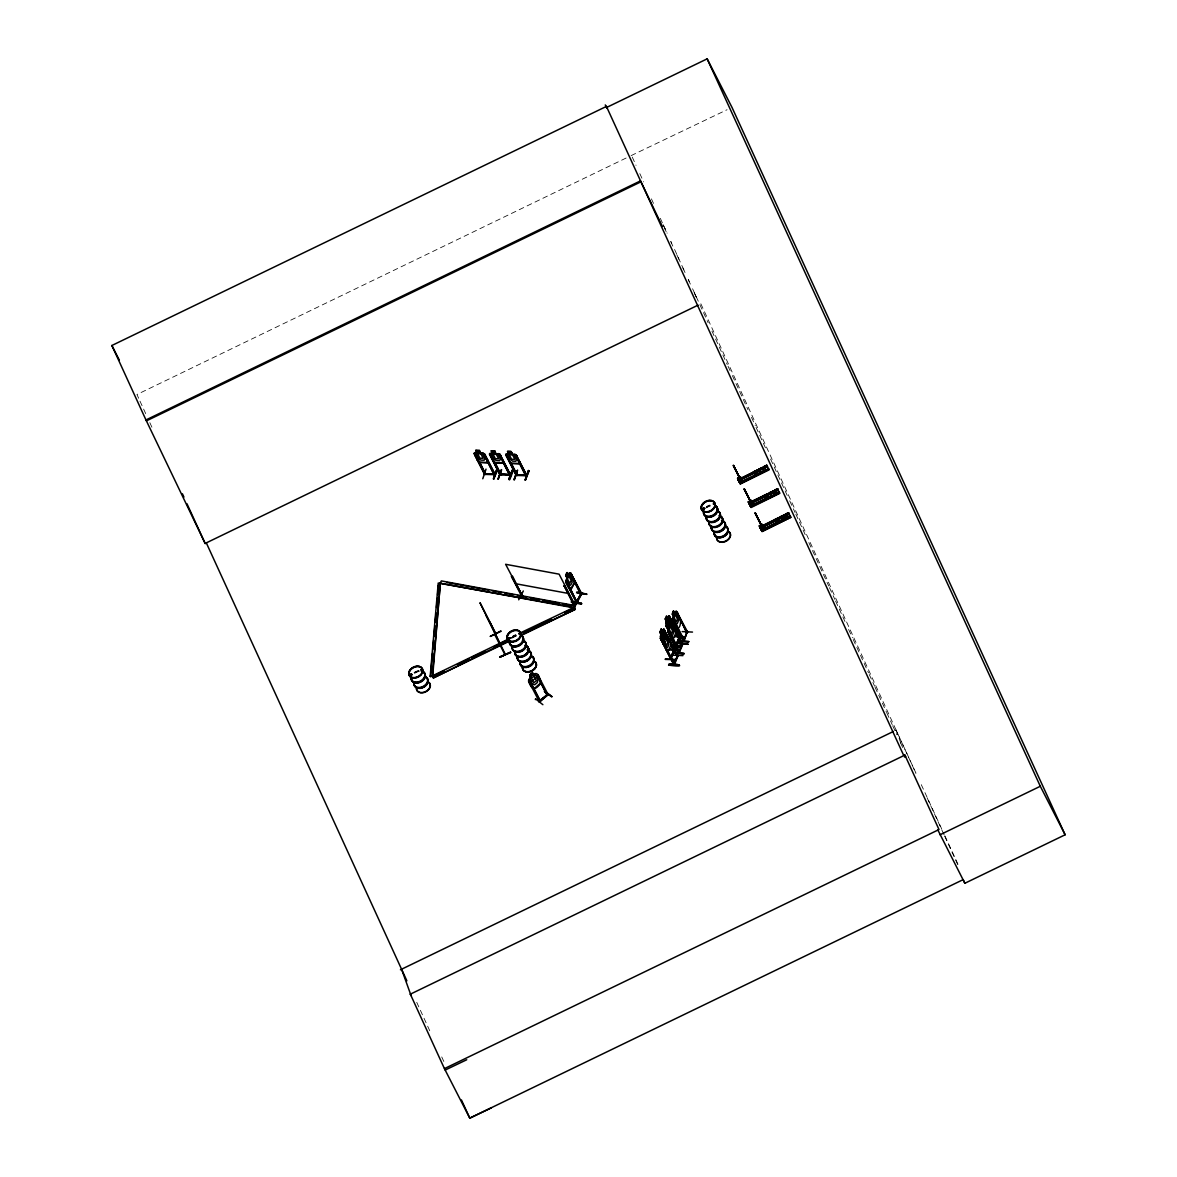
<?xml version="1.0" encoding="UTF-8"?>
<svg xmlns="http://www.w3.org/2000/svg" width="1177" height="1177" viewBox="0 0 1177 1177"><rect width="100%" height="100%" fill="white"/><g stroke="black" fill="none" stroke-linecap="round" stroke-linejoin="round"><path stroke-width="0.75" stroke-dasharray="5 3.75" d="M626.135 158.027L136.944 394.516L139.224 399.474M631.093 155.629L727.048 109.741M511.465 637.625L516.409 635.227M511.774 638.228L516.718 635.83M894.961 730.711L896.124 730.152L915.956 773.112M663.137 225.072L665.814 230.295M694.15 292.749L696.534 297.722M664.637 228.338L666.167 231.634M670.743 241.55L673.023 246.508L670.905 241.476M676.834 254.776L679.114 259.734M682.94 267.988L685.22 272.946L673.465 246.993M688.265 279.567L690.561 284.525L688.339 279.523M694.371 292.779L696.652 297.737M921.282 784.676L944.16 834.258M944.925 835.905L958.637 865.654M700.859 303.784L915.838 773.171M927.196 797.991L943.866 834.39M944.631 836.053L958.269 865.831M632.255 157.085L636.051 165.354M639.832 173.637L643.628 181.905M651.411 198.854L653.691 203.812M660.297 218.304L662.577 223.277M663.328 224.925L667.124 233.193M692.576 288.748L708.127 322.748M711.953 331.105L727.268 364.546M728.033 366.209L730.328 371.226M732.344 375.581L747.939 409.684M751.47 417.335L755.296 425.677M756.061 427.354L766.006 449.07M770.597 459.089L787.766 496.635M789.708 500.828L795.063 512.525M795.829 514.187L805.774 535.903M808.834 542.582L828.711 585.999M829.476 587.676L834.831 599.358M835.596 601.035L845.542 622.751M848.602 629.43L852.428 637.772M853.193 639.449L868.494 672.847M869.259 674.509L874.614 686.206M875.055 687.236L886.546 712.32M886.84 712.924L892.195 724.62M892.666 725.694L896.786 734.639M900.611 742.981L902.906 747.998M416.732 1002.318L430.37 1032.111M441.743 1056.931L444.774 1063.552M139.975 401.136L146.036 414.363M149.832 422.646L152.098 427.604M896.124 730.152L901.464 744.967M511.201 638.228A7.474 5.385 -27.1 0 1 516.085 635.271M512.819 637.331A7.356 5.311 -27.1 0 1 516.247 635.668M512.451 636.683A7.474 5.385 -27.1 0 1 515.938 635.006M512.363 636.433A7.356 5.311 -27.1 0 1 515.791 634.771M416.025 672.067A7.474 5.385 -27.1 0 1 419.689 671.096M414.569 673.435A7.371 5.311 -27.1 0 1 417.997 671.773M414.216 672.788A7.474 5.385 -27.1 0 1 419.542 670.816M414.113 672.538A7.356 5.311 -27.1 0 1 419.365 670.596M705.332 508.523A7.474 5.385 -27.1 0 1 710.202 505.566M706.95 507.611A7.356 5.311 -27.1 0 1 710.364 505.963M706.583 506.963A7.474 5.385 -27.1 0 1 710.069 505.286M706.48 506.713A7.356 5.311 -27.1 0 1 709.908 505.065"/><path stroke-width="1.5" d="M682.454 643.275L682.395 645.011L672.479 624.649L682.027 644.305L682.498 643.304L678.629 653.161L667.947 632.284L668.801 628.474L667.462 626.09L668.816 623.045L667.462 626.09M687.397 632.976L676.525 611.407L675.583 611.51C674.127 618.263 674.083 605.449 672.273 614.232L673.494 616.63C670.787 622.324 679.747 636.463 680.63 621.118L679.791 617.807L680.512 621.103M672.876 618.646L672.876 620.456L683.484 641.377L686.941 632.652M530.18 681.704L529.4 682.38L530.18 681.704L540.449 701.212L539.243 701.772L538.978 700.933L547.952 694.327M539.243 701.86L548.114 694.607L537.933 675.01L537.153 675.686L546.981 695.166L547.849 693.871L548.085 694.739M540.361 701.33L530.43 681.88M548.114 694.651L539.478 702.051L528.576 680.88M776.276 520.322L776.952 521.264L778.438 520.69M495.34 633.741L496.179 634.271L479.981 602.727L505.433 654.633L504.874 653.5M495.546 634.168L495.193 633.344M411.656 673.935L411.435 675.01M422.013 669.639L420.954 669.566L421.999 669.389M444.215 670.89L432.665 676.466L430.193 676.201L438.227 583.042L574.082 607.347L575.082 609.465L520.705 635.757M430.502 676.804L432.547 653.058M432.856 649.41L433.651 640.273M433.96 636.625L434.916 625.664M435.225 622.015L436.02 612.879M436.49 607.406L437.27 598.269M437.594 594.62L438.374 585.484M509.17 641.333L433.357 677.967L432.356 675.863L440.389 582.703L441.375 580.923L575.053 605.581L574.082 607.347L519.189 633.447L520.263 633.535M440.389 582.703L432.665 676.466L430.193 676.201M509.685 637.919L508.508 639.023L509.082 637.963M509.656 638.508C511.348 636.242 508.081 641.848 508.552 638.155M519.042 633.726L519.734 633.726M519.366 633.932L519.719 633.079L519.793 633.873M702.213 509.2L703.787 508.037M704.273 508.567L704.111 509.317M714.071 503.609L713.512 504.344L713.453 503.388M714.056 504.08L713.571 503.388M662.828 637.816L664.063 634.771L662.71 637.802L664.137 640.17L663.799 642.48L666.079 646.938L667.683 647.335L668.83 644.496L668.477 641.053L666.197 636.61L665.167 637.331L663.946 634.947M668.565 630.769L668.771 628.444M673.627 611.201L672.391 614.247L673.7 616.616L673.376 618.925L684.323 640.406L683.131 640.671M482.776 478.759L486.027 469.123M498.239 479.26L501.52 469.976M514.452 479.789L517.306 470.55M670.596 657.546L670.964 659.282L660.988 638.949L674.48 664.784M674.274 649.527L673.524 650.337L674.303 650.013M678.629 639.346C669.698 661.356 685.661 621.441 676.025 644.613M676.275 644.555L676.201 645.231M677.378 656.222L673.509 664.166L673.98 663.195M673.862 664.873L660.356 638.228L671.096 659.12C668.08 660.841 679.144 639.464 670.699 657.737M673.965 664.843L677.672 655.118M674.701 664.063L664.372 644.599L674.333 664.873L678.055 655.692M679.217 637.905L679.644 636.198L679.217 637.228M676.952 655.898L677.29 655.059M676.231 646.173L680.056 636.963L669.33 616.027L673.509 625.87M677.216 656.634L667.712 636.36L678.04 655.824M677.275 656.575L677.128 655.148M679.438 652.411L679.055 651.602M681.615 644.216L682.042 643.333M683.072 640.612L683.543 639.641M682.792 644.172L670.037 617.587L669.698 618.425M683.557 640.671L683.955 639.699L683.925 641.377L674.303 621.059L673.965 621.897M686.412 632.358L686.897 631.402M686.838 632.446L686.853 631.49M683.528 641.274L687.265 631.416L683.984 641.215M665.373 658.943L675.995 659.664L665.226 659.414M670.552 646.202C692.282 646.835 675.804 648.689 670.552 645.482M670.699 645.864L681.336 646.526L672.317 645.526M668.624 665.093C671.714 660.856 691.664 668.61 668.61 665.079M668.757 664.593L679.32 665.343M673.524 652.882L683.925 654.103M678.173 641.509L688.957 641.759L678.335 641.038M681.115 646.144L672.317 645.599M679.173 665.02L668.61 664.269M683.925 653.294L673.376 652.485L684.072 653.618M688.736 641.45L678.32 640.979M687.25 631.549L686.927 632.329L687.677 632.226L677.29 612.79L687.206 633.152M571.404 601.491L581.453 603.301M571.331 602.359L581.394 604.198L581.467 603.286M739.244 478.612C740.671 479.098 737.905 478.965 738.729 479.569M749.984 502.138C751.088 501.755 749.484 504.094 748.395 502.035M760.695 527.002C759.43 527.414 761.269 525.722 761.666 526.693M576.068 601.991L576.656 601.05M576.142 601.933L577.024 601.756M576.524 602.565L565.754 581.821L566.873 578.054L566.564 580.32L568.844 584.778L570.624 585.19L572.14 582.394L571.978 578.996L569.697 574.538L568.476 575.229M576.951 601.3L580.599 594.15M580.952 594.208L580.908 594.459M572.405 609.686L581.364 593.12M576.98 602.639L567.388 582.497L566.593 583.262L576.877 602.815L581.732 593.826L571.433 574.332L570.977 575.156L580.864 594.65M533.975 688.736L540.581 683.072C539.316 673.45 535.991 669.389 529.047 679.217L528.532 680.983C531.371 689.339 534.52 691.679 540.773 683.16L540.434 680.026M528.65 680.939L531.121 677.687C525.972 674.936 537.771 669.551 529.753 675.304M477.097 452.748L475.876 450.364L479.377 450.482L480.569 452.968L482.658 453.895L484.939 458.353L484.159 460.207L480.878 460.104L478.142 458.133L475.861 453.675L477.215 452.939L475.876 450.364M485.615 474.449L475.773 454.646M480.599 452.865L479.377 450.482M482.835 453.042L484.512 453.925L495.223 474.684L484.527 474.39L474.022 453.498L474.699 452.674L482.879 452.939M484.218 455.249L485.292 454.955L484.218 455.249L494.222 474.758L493.825 473.566M489.485 453.998L490.162 453.189L500.004 454.337L510.671 475.199L499.99 474.89L489.485 453.998L500.181 474.905M487.793 460.339L487.808 462.679L479.554 462.399L477.259 459.986L479.598 462.326L487.808 462.679M492.56 453.263L491.339 450.879L494.84 450.982L495.958 453.557L498.121 454.41L500.402 458.868L499.622 460.722L496.341 460.604L493.604 458.647L491.324 454.19L492.677 453.439L491.339 450.879M491.118 455.484L490.162 455.44L491.118 455.484L501.078 474.949M484.718 474.39L484.262 473.301M484.35 473.684L485.454 473.345L484.38 473.316M485.439 473.875L493.884 473.816M494.84 450.982L491.295 450.982M492.722 460.501L495.017 462.914L503.3 463.076L495.046 462.811M498.298 453.557L500.004 454.337M499.666 455.764L500.755 455.47L499.666 455.764L509.67 475.258L509.288 474.081M494.855 473.978L484.674 473.963M494.163 474.684L484.321 454.925M493.413 478.774L496.797 469.491L497.533 469.903L493.737 479.127M493.501 478.804L496.753 469.476M493.619 479.171L497.062 469.829M503.256 460.854L503.256 463.179M505.683 454.528L506.36 453.719L516.217 454.866L526.884 475.729L516.188 475.42L505.683 454.528L516.291 475.052M498.106 478.951L501.49 469.638L498.136 478.921M506.478 455.661L517.365 475.42L515.938 474.346M499.813 474.199L500.799 473.845L499.725 473.816M501.284 474.566L500.916 473.86M508.714 453.895L507.537 451.409L511.053 451.527L516.6 459.398L515.82 461.252L512.539 461.134L509.818 459.177L507.537 454.719L508.876 453.984L507.537 451.409L511.053 451.527M508.92 461.031L511.215 463.444L519.469 463.709L519.454 461.384M512.275 453.91L510.936 451.703M511.215 463.444L509.067 460.928M514.511 454.087L516.217 454.866M509.229 474.655L501.019 474.051M515.879 456.293L516.953 455.999L515.879 456.293L525.692 475.685M508.935 479.289C512.613 467.004 515.158 467.298 509.67 479.701L508.876 479.274L512.275 470.02M517.321 470.506L513.981 479.848L517.63 470.197M516.379 475.434L516.085 474.316M516.173 475.376L515.82 474.669L517.115 474.39M517.115 474.905L525.428 475.184M525.53 475.037L526.634 474.699L525.486 474.611M529.179 470.918L525.28 480.216L528.488 470.55M581.732 593.826L581.394 592.987M754.634 472.565L755.046 473.89M756.973 472.683L755.207 473.772M765.388 496.517L767.154 495.414M776.379 520.528L778.144 519.425M409.876 674.804L410.567 673.98M410.287 674.789L410.641 675.304M411.538 674.862L411.259 674.009M508.111 638.684L508.626 639.067M519.263 633.241L519.248 634.02M515.923 653.956L515.982 654.28M703.905 509.038L703.817 508.214M704.243 508.788L702.581 509.729L702.816 508.317M714.056 503.903L713.586 504.065M660.297 638.302L661.18 634.388L659.87 632.02L661.224 628.989L662.327 631.372M665.638 623.383L666.506 621.25L665.196 618.881L666.55 615.851L667.771 618.425L668.801 617.69L671.081 622.147L671.434 625.575M662.327 631.549L663.24 629.401M667.653 618.411L668.58 616.277M663.269 629.533L660.253 636.477M668.595 616.395L665.741 625.178L670.846 635.227L672.435 635.609L673.582 632.77L673.229 629.342L670.949 624.884L669.919 625.605L668.698 623.045M679.467 652.22L679.041 653.25L668.786 633.726L669.492 632.917L679.497 652.411L666.314 625.811L669.169 630.681M661.356 638.964L660.65 639.773M666.682 625.84L665.976 626.65M663.769 635.874L663.151 631.196L663.254 635.963L661.518 635.403L661.077 636.286L663.254 637.11M669.11 623.854C671.596 626.017 672.332 622 669.095 622.736L668.477 618.072L668.565 622.868L666.859 622.265L666.417 623.163L668.58 623.987L669.125 628.518M666.844 634.962L665.285 637.154M670.037 625.443L671.714 623.251L675.819 632.961L672.803 640.097L671.17 638.773L672.803 640.097M672.817 618.602L675.583 611.51M682.116 644.172L682.027 644.981L672.479 624.649M664.402 645.467L664.74 644.628M668.08 636.389L667.374 637.198M669.154 633.741L669.492 632.917M677.658 612.82L676.952 613.629M668.168 651.823L666.447 650.366L668.05 651.823L671.067 644.687L670.228 641.362M679.6 649.954L669.419 649.13M684.926 636.816L674.745 636.007M671.537 656.81L673.877 651.043L670.61 644.466M670.934 659.208L674.656 650.16M673.832 650.94L674.701 650.234L663.99 629.165L668.183 639.008M672.141 637.993L676.363 646.085L672.479 637.154M680.026 637.095L679.585 637.934M678.82 652.352L678.732 651.484M679.085 653.147L682.792 644.099M682.984 655.618L672.611 655.133M687.898 644.334L677.143 643.186L687.736 643.893M531.048 677.628L530.003 679.644L532.284 684.102L534.711 684.779L537.389 682.483L537.845 679.35L535.564 674.892L533.725 675.333M504.815 654.427L494.958 635.021M511.495 576.406L512.569 576.259L522.382 596.033L521.323 595.842L522.5 595.65L521.44 595.856L511.495 576.406L522.441 595.989M523.309 590.972L518.719 599.799M521.808 595.341L521.279 594.753M567.079 578.054L565.651 575.671C568.182 567.005 567.549 579.643 569.594 573.022L570.654 572.934L581.409 593.635L572.611 610.098L578.113 601.05M565.754 575.685L567.388 572.684L568.594 575.259M574.067 605.581L564.224 585.793L575.362 606.184L574.391 607.95L564.504 612.731M566.946 583.336L567.388 582.497M581.364 594.532L571.331 575.215L571.772 574.391M570.727 589.5L574.464 582.615L573.935 579.334L574.656 582.63L570.845 589.662L569.006 588.191M576.789 592.252L586.632 594.414M576.553 592.767L586.882 594.061L576.833 592.266M679.188 636.286L679.615 637.831M678.849 637.198L679.629 636.875M683.587 640.568L673.935 621.044M678.967 652.279L682.13 644.496M679.306 637.095L669.669 617.572M674.377 650.866L670.978 644.496M678.599 651.675L678.349 652.411M677.363 655.898L667.712 636.36M677.717 656.604L664.328 630.695L667.668 638.037M535.594 698.903L542.877 704.685M776.482 520.249L777.835 519.41M778.615 520.44L777.364 521.485L776.261 520.587M411.803 674.833L409.934 675.127L411.494 674.627M577.363 601.815L576.524 602.109M474.11 453.631L474.758 452.865M674.539 636.36L685.088 637.11M682.16 631.593L692.503 632.078M669.213 649.498L679.762 650.234M677.349 643.451L687.883 644.172M500.093 474.522L499.887 473.787M675.936 645.437L676.392 644.628M754.913 472.507L756.679 472.036M411.656 675.039L409.89 674.936M508.464 639.302L509.626 638.67M547.452 695.224L537.389 675.878L537.933 675.01M551.469 696.74L544.598 691.561M535.344 699.624L535.638 698.814M544.348 691.296L552.087 696.74L544.98 691.267M532.563 672.773L533.799 675.392L535.815 673.671M529.591 683.175L538.242 675.819M522.014 595.327L505.624 564.298L559.104 574.155L575.17 605.375L574.052 605.169M516.409 475.052L527.002 475.405L526.634 474.699M526.796 475.788L516.115 454.896M674.73 613.761L675.76 613.04L678.04 617.498L678.393 620.926L677.246 623.766L675.657 623.383M547.599 693.621L547.011 694.577M539.757 700.389L540.361 701.286M539.743 701.948L539.346 701.212L546.967 694.857M547.496 693.709L547.864 694.415M421.763 670.007L421.013 670.007M703.596 509.097L702.743 509.347M521.911 595.297L521.323 595.797M522.279 596.003L521.382 594.709M573.699 604.463L574.7 604.64M734.992 469.034L733.271 465.415L741.51 481.172L739.524 478.406M765.668 470.506L763.844 466.651L766.742 465.224L768.713 469.329L740.142 483.629L737.582 478.348L740.48 476.906L742.967 482.026L742.172 480.451L739.259 481.893M737.641 478.568L740.48 476.906M737.92 479.73L738.847 480.952L765.903 467.519M755.325 475.611L753.486 471.756L756.531 470.579M760.813 472.904L758.988 469.049L762.019 467.872M737.905 479.701L766.904 465.503L767.522 466.783M737.891 479.171L738.273 479.966L766.742 465.224M767.154 466.033L738.479 480.187M767.169 466.063L738.553 480.363L759.327 470.256M739.406 482.187L742.319 480.76M768.39 468.549L769.022 469.888L740.348 484.041L739.7 482.688L768.463 468.74M760.504 472.668L739.715 482.732M739.98 483.261L768.655 469.123M768.831 469.491L740.053 483.453L737.817 479.51M745.997 492.207L752.029 504.756L744.026 488.882L752.25 504.653L744.305 488.867L745.968 492.398M779.571 492.957L750.808 506.934L748.322 501.814L751.235 500.387L753.721 505.492L752.927 503.933L750.014 505.36M748.469 502.108L751.235 500.387M777.717 489.132L748.778 502.814M766.065 499.077L764.241 495.223L767.272 494.046M771.568 496.37L769.729 492.53L772.774 491.339M776.423 493.972L774.584 490.132L777.497 488.69L778.277 490.279L751.191 503.638M777.659 488.97L748.852 502.976L749.558 504.344M750.161 505.669L753.074 504.227M750.44 506.169L779.13 492.03L779.777 493.369L751.088 507.508L750.455 506.169L771.215 496.061M774.437 494.575L777.6 492.913M750.72 506.743L779.409 492.589L750.808 506.919L748.322 501.814M756.752 516.526L755.016 512.892L763.255 528.664L756.767 516.32L761.813 526.207M787.413 517.983L785.589 514.143L788.502 512.701L790.576 516.968L761.887 531.121L759.327 525.825L762.24 524.398L762.887 525.707M759.386 526.045L762.24 524.398M789.267 514.29L788.634 512.951L759.562 527.002L760.577 528.414M777.07 523.088L775.231 519.234L778.277 518.057M782.558 520.381L780.734 516.541L783.764 515.349M761.828 526.899L788.899 513.525M763.579 526.457L789.046 513.805M760.474 528.179L761.298 529.223L759.651 525.928L760.371 527.105M763.785 526.869L789.267 514.275M761.019 529.37L763.917 527.943L764.712 529.503L762.873 525.648M761.151 529.679L764.064 528.238M763.034 529.4L790.15 516.07L790.767 517.38L762.093 531.518L761.445 530.18M764.447 528.944L761.46 530.209M764.726 528.797L790.15 516.07M761.725 530.753L790.4 516.6M762.078 531.504L790.767 517.35M485.645 614.688L495.767 634.477M504.977 653.691L505.051 654.765M499.739 656.913L510.656 652.352L499.769 656.957M510.568 652.146L499.901 657.222L510.656 652.338M406.874 980.809L206.313 542.877L205.151 543.436L145.963 419.954L111.874 345.494L606.42 106.416L606.891 107.328L707.156 58.85L731.976 107.357L1065.126 834.787L964.86 883.265L937.76 829.8M145.963 419.954L640.523 180.875L662.416 226.499M146.434 420.866L640.994 181.788M205.151 543.436L698.049 305.152M206.358 542.98L205.195 543.539L186.966 503.727M432.356 675.863L508.17 639.214M457.397 664.519L468.932 658.943M472.227 657.34L485.41 650.969M493.649 646.982L508.479 639.817M523.309 632.652L551.322 619.102M508.861 640.715L433.357 677.967M520.396 635.139L575.082 609.465M400.415 969.789L893.314 731.505M491.339 1107.851L469.785 1118.15L444.435 1068.628L410.346 994.168L904.892 755.09L905.613 756.502L904.451 757.061M444.435 1068.628L938.996 829.55L904.892 755.09M940.04 834.758L1040.306 786.28L1065.126 834.787M962.683 879.866L469.785 1118.15L461.443 1099.951M445.171 1070.055L466.725 1059.756M703.419 509.2L702.419 508.876M519.425 633.094L520.278 633.403M508.817 637.875L510.082 637.963M668.477 616.38L669.448 616.042M663.151 629.518L664.108 629.18M766.271 497.268L767.625 496.429L767.316 495.296M484.792 473.978L474.699 454.94L475.67 454.969M495.12 474.758L484.453 453.851M500.328 474.478C508.096 473.581 510.641 475.64 510.229 474.11M510.583 475.258L499.901 454.366M675.716 611.643L676.495 611.54M671.684 623.383L670.787 623.486L667.889 632.358M570.624 573.067L569.609 573.14L565.681 581.894L568.962 588.294L570.845 589.662M475.832 450.467L479.348 450.585M511.259 463.341L519.498 463.606M529.194 470.932L528.385 470.52L525.133 479.819M703.316 508.126L704.332 508.42M676.525 611.407L686.838 633.138M665.196 618.881L668.698 628.032M675.819 632.961L674.818 629.724M659.87 632.02L663.357 641.171L664.961 641.553M666.005 635.08L663.122 644.069L664.049 640.2M685.308 636.742L674.539 636.522M676.657 645.143L672.935 638.743M679.968 649.881L669.213 649.645M564.063 586.102L564.96 586.264M578.113 601.064L577.436 600.608M571.522 601.859L581.673 603.683M515.555 583.704L569.035 593.561M447.098 582.541L488.646 590.192M492.266 590.854L501.299 592.531M504.904 593.193L513.937 594.856M517.556 595.518L526.59 597.195M530.194 597.857L539.228 599.52M542.847 600.182L559.104 603.183M562.724 603.845L571.757 605.522M440.713 583.306L574.391 607.95M525.898 475.743L518.468 460.81M528.664 470.859L525.398 480.172M512.525 470.344L509.2 479.642M754.943 473.684L756.561 473.64L756.782 471.977M767.419 495.502L765.8 495.561L765.58 497.224M765.683 497.165L767.301 497.106L767.536 495.458M766.065 497.444L765.256 496.576M778.041 519.234L778.85 520.102M703.478 508.14L704.39 508.626M530.901 677.628L529.679 675.23M676.01 626.811L677.717 628.106M754.825 473.743L755.354 471.903L757.105 472.624M738.523 479.525L738.317 479.098M736.905 472.271L733.492 465.298L735.213 468.932M736.684 472.374L741.289 481.29M758.724 519.837L755.237 512.789L756.973 516.409M758.444 519.851L763.034 528.767L761.269 526.001M760.048 527.487L759.68 526.634L760.092 527.473L788.502 512.701M501.005 631.284L490.323 636.301M490.382 636.448L500.843 630.975M605.272 104.9L606.92 108.107M779.336 492.545L777.497 488.69M790.326 516.556L761.799 530.945L759.327 525.825M763.726 471.462L761.902 467.622M774.481 494.943L772.642 491.089M785.471 518.954L783.647 515.099M758.223 474.169L756.399 470.314M768.978 497.636L767.154 493.796M779.983 521.646L778.144 517.806M737.582 478.348L739.539 481.746L737.905 478.436L738.465 479.613M748.646 501.917L750.293 505.213L749.322 503.859M673.509 611.201L674.848 613.776M670.463 623.678L668.183 619.22L667.035 622.059L668.536 625.59M666.314 625.811L667.977 629.048M665.741 635.286L663.46 630.828L662.445 631.549L661.106 628.974M665.285 637.331L662.769 632.329L661.695 635.183L663.975 639.641M570.507 573.052L573.758 579.408M511.583 463.767L517.365 475.42M567.034 582.438L576.862 601.933M503.094 461.899L509.715 474.831M574.405 604.993L574.744 605.743M564.224 585.793L574.288 605.169M494.546 461.619L501.167 474.89M485.454 473.345L485.821 474.051M479.922 462.738L485.704 474.375M111.874 345.494L119.392 360.206M410.346 994.168L411.067 995.595L401.578 969.23M740.068 478.715L735.022 468.843L741.51 481.172M750.279 501.888L750.22 502.02M778.071 489.882L749.234 503.653M789.076 513.893L760.386 528.032M707.156 58.85L1040.306 786.28M963.33 879.925L964.86 883.265M606.42 106.416L903.686 755.399M574.082 607.347L574.773 608.847M489.912 622.133L499.386 642.804M182.42 493.796L183.936 497.106M663.946 638.272L663.902 641.951L663.431 638.625M519.366 461.266L519.337 463.635M503.167 460.722L503.138 463.105M487.705 460.222L487.675 462.59M524.03 641.333A7.356 5.311 -27.1 0 1 523.25 650.351A7.356 5.311 -27.1 0 1 512.789 649.719M512.436 648.35A7.356 5.311 -27.1 0 1 512.569 646.879M526.148 645.511A7.342 5.296 -27.1 0 1 523.75 655.501A7.342 5.296 -27.1 0 1 514.717 651.043M524.81 645.334A7.342 5.296 -27.1 0 1 528.179 651.646A7.342 5.296 -27.1 0 1 519.719 656.781A7.342 5.296 -27.1 0 1 514.879 651.352A7.342 5.296 -27.1 0 0 523.927 655.854A7.342 5.296 -27.1 0 0 526.34 645.864M522.411 640.435A7.474 5.385 -27.1 0 1 525.839 646.864A7.474 5.385 -27.1 0 1 517.233 652.087A7.474 5.385 -27.1 0 1 512.304 646.57M523.809 640.671A7.474 5.385 -27.1 0 1 521.352 650.837A7.474 5.385 -27.1 0 1 512.157 646.291M522.485 636.831A7.356 5.311 -27.1 0 1 517.998 646.364A7.356 5.311 -27.1 0 1 509.832 641.524M520.837 635.08A7.356 5.311 -27.1 0 1 519.263 644.628A7.356 5.311 -27.1 0 1 509.244 642.112M523.574 640.435A7.356 5.311 -27.1 0 1 522 649.984A7.356 5.311 -27.1 0 1 511.98 647.453M521.205 635.58A7.474 5.385 -27.1 0 1 519.616 645.29A7.474 5.385 -27.1 0 1 509.435 642.716M521.073 635.315A7.474 5.385 -27.1 0 1 519.469 645.011A7.474 5.385 -27.1 0 1 509.288 642.451M533.034 657.443A7.356 5.311 -27.1 0 1 528.547 666.976A7.356 5.311 -27.1 0 1 520.381 662.136M535.152 661.621A7.342 5.296 -27.1 0 1 530.68 671.14A7.342 5.296 -27.1 0 1 522.529 666.3M527.134 649.851A7.356 5.311 -27.1 0 1 530.503 656.178A7.356 5.311 -27.1 0 1 522.029 661.312A7.356 5.311 -27.1 0 1 517.174 655.883M532.96 657.06A7.474 5.385 -27.1 0 1 528.399 666.756A7.474 5.385 -27.1 0 1 520.116 661.827M532.828 656.781A7.474 5.385 -27.1 0 1 528.267 666.476A7.474 5.385 -27.1 0 1 519.969 661.548M528.87 650.572A7.474 5.385 -27.1 0 1 526.413 660.738A7.474 5.385 -27.1 0 1 517.233 656.192M531.386 655.692A7.356 5.311 -27.1 0 1 529.812 665.24A7.356 5.311 -27.1 0 1 519.793 662.725M529.106 651.234A7.356 5.311 -27.1 0 1 527.531 660.783A7.356 5.311 -27.1 0 1 517.512 658.267M529.017 650.852A7.474 5.385 -27.1 0 1 527.414 660.547A7.474 5.385 -27.1 0 1 517.247 657.987M526.56 646.305A7.342 5.296 -27.1 0 1 525.001 655.839A7.342 5.296 -27.1 0 1 514.996 653.323M426.986 678.29A7.356 5.311 -27.1 0 1 422.499 687.824A7.356 5.311 -27.1 0 1 414.333 682.984M429.267 682.778A7.342 5.296 -27.1 0 1 424.779 692.297A7.342 5.296 -27.1 0 1 416.643 687.471M427.928 681.645A7.342 5.296 -27.1 0 1 425.515 691.635A7.342 5.296 -27.1 0 1 416.481 687.177M422.587 671.199A7.356 5.311 -27.1 0 1 420.174 681.203A7.356 5.311 -27.1 0 1 411.126 676.731M426.913 677.908A7.474 5.385 -27.1 0 1 422.352 687.603A7.474 5.385 -27.1 0 1 414.069 682.675M421.44 671.199A7.474 5.385 -27.1 0 1 424.853 677.628A7.474 5.385 -27.1 0 1 416.246 682.837A7.474 5.385 -27.1 0 1 411.317 677.319M421.292 670.919A7.474 5.385 -27.1 0 1 424.72 677.349A7.474 5.385 -27.1 0 1 416.114 682.572A7.474 5.385 -27.1 0 1 411.185 677.055M425.559 676.775A7.474 5.385 -27.1 0 1 423.97 686.485A7.474 5.385 -27.1 0 1 413.789 683.911M425.338 676.554A7.356 5.311 -27.1 0 1 423.764 686.103A7.356 5.311 -27.1 0 1 413.745 683.572M423.058 672.082A7.371 5.311 -27.1 0 1 421.484 681.645A7.371 5.311 -27.1 0 1 411.45 679.114M716.646 511.127A7.356 5.311 -27.1 0 1 720.015 517.453A7.356 5.311 -27.1 0 1 711.541 522.588A7.356 5.311 -27.1 0 1 706.7 517.159M720.28 515.806A7.342 5.296 -27.1 0 1 717.867 525.781A7.342 5.296 -27.1 0 1 708.848 521.323M714.954 505.374A7.356 5.311 -27.1 0 1 713.394 514.923A7.356 5.311 -27.1 0 1 703.375 512.392M703.493 510.906A7.356 5.311 -27.1 0 1 704.096 509.406M718.956 515.658A7.342 5.296 -27.1 0 1 722.325 521.97A7.342 5.296 -27.1 0 1 713.865 527.105A7.342 5.296 -27.1 0 1 709.025 521.676M718.073 511.23A7.474 5.385 -27.1 0 1 715.616 521.396A7.474 5.385 -27.1 0 1 706.435 516.85M717.926 510.95A7.474 5.385 -27.1 0 1 715.484 521.117A7.474 5.385 -27.1 0 1 706.288 516.571M717.69 510.715A7.356 5.311 -27.1 0 1 716.131 520.278A7.356 5.311 -27.1 0 1 706.112 517.748M715.41 506.272A7.356 5.311 -27.1 0 1 713.851 515.82A7.356 5.311 -27.1 0 1 703.831 513.29M715.336 505.875A7.474 5.385 -27.1 0 1 713.733 515.57A7.474 5.385 -27.1 0 1 703.552 513.01M715.189 505.595A7.474 5.385 -27.1 0 1 713.6 515.305A7.474 5.385 -27.1 0 1 703.419 512.731M727.165 527.723A7.356 5.311 -27.1 0 1 722.663 537.256A7.356 5.311 -27.1 0 1 714.498 532.416M729.284 531.901A7.342 5.296 -27.1 0 1 724.797 541.42A7.342 5.296 -27.1 0 1 716.661 536.594M729.446 532.21A7.342 5.296 -27.1 0 1 724.958 541.744A7.342 5.296 -27.1 0 1 716.808 536.903M724.752 522.617A7.356 5.311 -27.1 0 1 718.558 531.298A7.356 5.311 -27.1 0 1 711.305 526.163M722.766 520.631A7.356 5.311 -27.1 0 1 723.958 521.47M727.092 527.34A7.474 5.385 -27.1 0 1 722.531 537.036A7.474 5.385 -27.1 0 1 714.233 532.107M723.134 521.131A7.474 5.385 -27.1 0 1 720.692 531.298A7.474 5.385 -27.1 0 1 711.496 526.752M721.472 520.352A7.474 5.385 -27.1 0 1 724.9 526.781A7.474 5.385 -27.1 0 1 716.278 532.004A7.474 5.385 -27.1 0 1 711.349 526.487M725.738 526.207A7.474 5.385 -27.1 0 1 724.149 535.918A7.474 5.385 -27.1 0 1 713.968 533.343M725.503 525.987A7.356 5.311 -27.1 0 1 723.929 535.535A7.356 5.311 -27.1 0 1 713.924 533.004M723.222 521.529A7.356 5.311 -27.1 0 1 721.648 531.077A7.356 5.311 -27.1 0 1 711.644 528.547M720.692 516.615A7.342 5.296 -27.1 0 1 719.927 525.619A7.342 5.296 -27.1 0 1 709.481 524.971M661.224 630.078L660.885 632.696L661.224 630.078M666.55 616.939L666.211 619.558L666.55 616.939M663.946 635.845L663.607 638.464L663.946 635.845M668.698 624.134L668.374 626.752L668.698 624.134M673.509 612.275L673.17 614.909L673.509 612.275M665.579 638.125L664.417 640.965L666.697 645.423L667.859 642.583L665.579 638.125M670.331 626.414L669.183 629.239L671.464 633.697L672.611 630.857L670.331 626.414M675.142 614.556L673.994 617.395L676.275 621.853L677.422 619.014L675.142 614.556M567.196 573.743L566.623 576.333L567.196 573.743M568.888 576.039L567.373 578.819L569.653 583.277L571.169 580.482L568.888 576.039M532.225 673.744L530.503 675.23L530.915 676.025L532.637 674.539L532.225 673.744M534.137 676.128L531.445 678.423L533.725 682.881L536.418 680.586L534.137 676.128M749.411 503.109L749.013 502.461L749.381 503.123M478.892 451.041L476.788 450.968L479.289 451.836L478.892 451.041M494.355 451.541L492.236 451.482L494.752 452.336L494.355 451.541M510.553 452.071L508.449 452.012L510.965 452.865L510.553 452.071M480.893 453.836L477.627 453.733L479.907 458.191L483.173 458.294L480.893 453.836M496.356 454.351L493.075 454.248L495.355 458.692L498.636 458.809L496.356 454.351M512.569 454.881L509.288 454.778L511.568 459.236L514.849 459.339L512.569 454.881M512.51 641.553A7.356 5.311 -27.1 0 0 520.528 632.564A7.356 5.311 -27.1 0 0 508.685 633.197A7.356 5.311 -27.1 0 0 512.51 641.553A7.342 5.296 -27.1 0 0 520.514 632.593A7.342 5.296 -27.1 0 0 508.699 633.211A7.342 5.296 -27.1 0 0 512.525 641.553M512.76 642.009A7.342 5.296 -27.1 0 0 520.749 633.049A7.342 5.296 -27.1 0 0 508.935 633.667A7.342 5.296 -27.1 0 0 512.76 642.009M530.827 671.464A7.371 5.311 -27.1 0 0 535.329 661.901A7.342 5.296 -27.1 0 1 530.842 671.449A7.371 5.311 -27.1 0 1 522.647 666.609A7.342 5.296 -27.1 0 0 530.842 671.449M414.275 677.658A7.342 5.296 -27.1 0 0 422.278 668.698A7.342 5.296 -27.1 0 0 410.464 669.316A7.342 5.296 -27.1 0 0 414.275 677.658M414.51 678.099A7.342 5.296 -27.1 0 0 422.499 669.139A7.342 5.296 -27.1 0 0 410.685 669.757A7.342 5.296 -27.1 0 0 414.51 678.099M414.363 677.864A7.386 5.326 -27.1 0 0 422.411 668.86A7.386 5.326 -27.1 0 0 410.523 669.478A7.386 5.326 -27.1 0 0 414.363 677.864M706.641 511.833A7.342 5.296 -27.1 0 0 714.645 502.873A7.342 5.296 -27.1 0 0 702.831 503.491A7.342 5.296 -27.1 0 0 706.641 511.833M706.877 512.289A7.342 5.296 -27.1 0 0 714.88 503.329A7.342 5.296 -27.1 0 0 703.066 503.947A7.342 5.296 -27.1 0 0 706.877 512.289M706.73 512.054A7.386 5.326 -27.1 0 0 714.777 503.035A7.386 5.326 -27.1 0 0 702.89 503.668A7.386 5.326 -27.1 0 0 706.73 512.054"/></g></svg>
